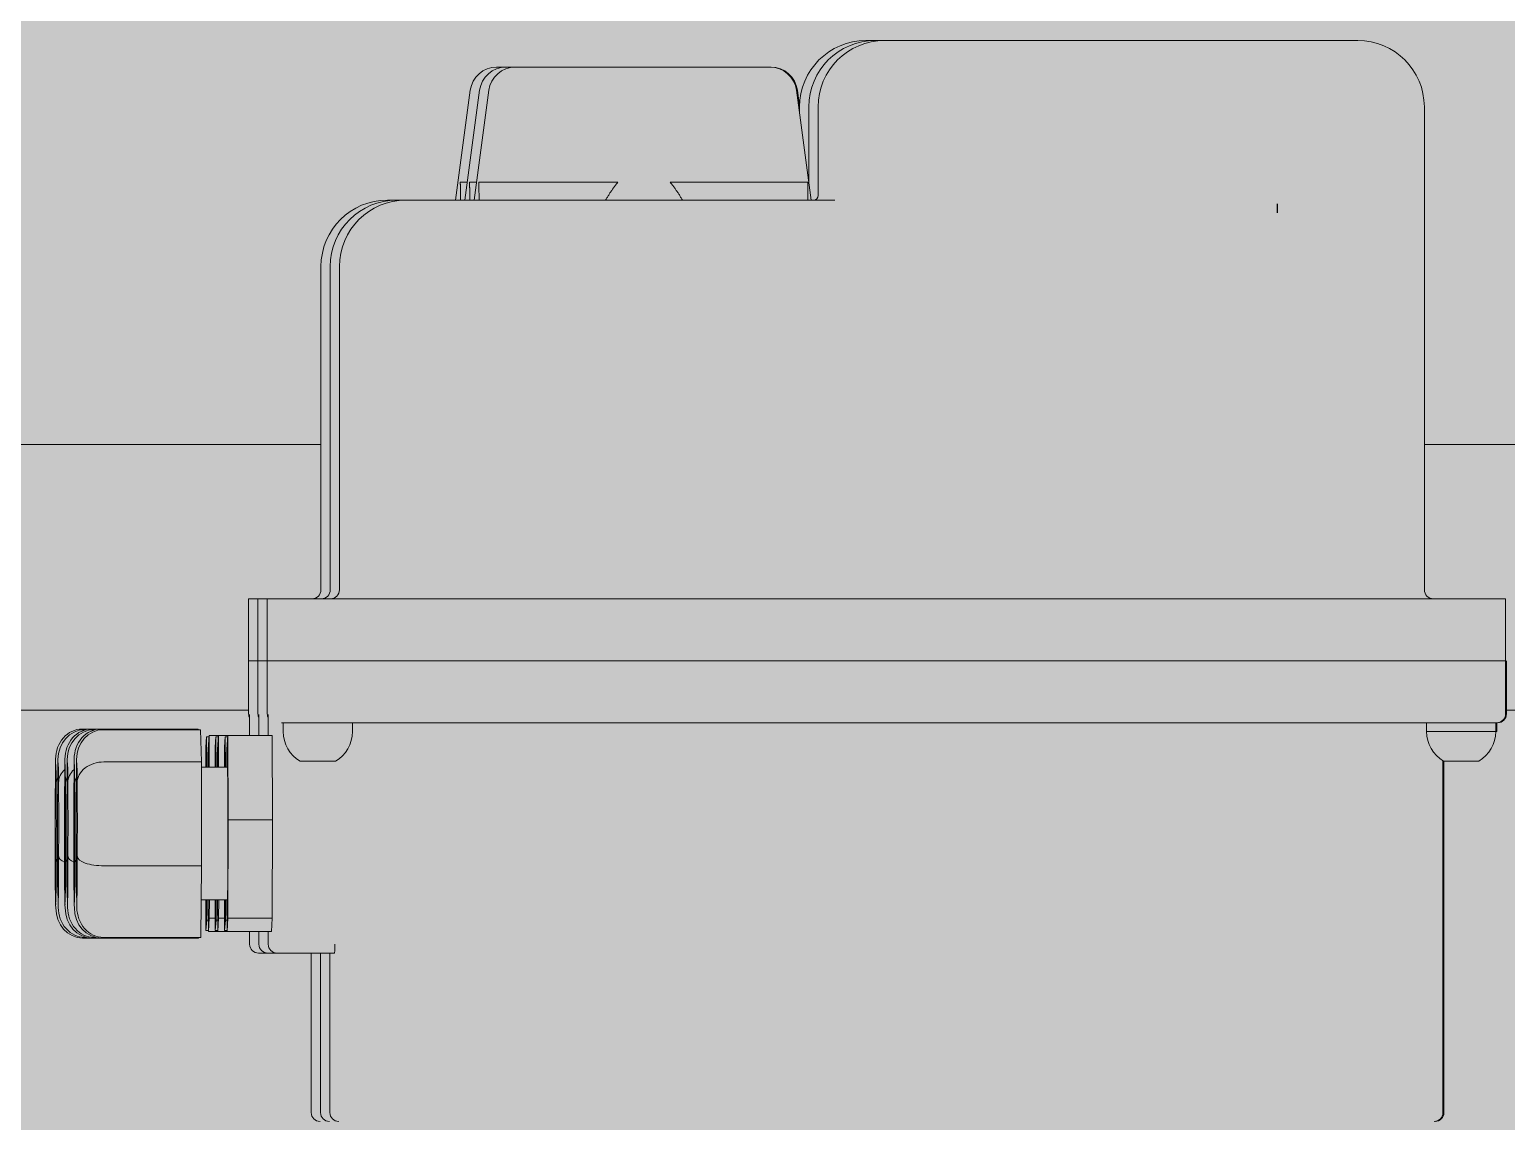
# Model space of a CAD drawing. Header units: centimetres. Extents: x 405564 to 502064, y 46284 to 60634.
# Drawn here: x 484735.67 to 484752.33, y 55974.91 to 55987.23 of the extents above; entities that cross this region are included whole.
import ezdxf

# ---------------------------------------------------------------- set-up
doc = ezdxf.new("R2010")
doc.units = ezdxf.units.CM
doc.linetypes.add('ACAD_ISO07W100', pattern=[3, 0, -3])
doc.linetypes.add('DOT', pattern=[0.25, 0, -0.25])
doc.layers.get('0').update_dxf_attribs({"color": 8, "lineweight": 9})
doc.layers.add('0-KRCN-MİMARİ-220526', color=8, linetype='Continuous', lineweight=9)
doc.layers.add('Visible (ISO)', color=8, linetype='Continuous', lineweight=18)
doc.layers.add('AS_DOS_TERAS_UST', color=8, linetype='ACAD_ISO07W100')
doc.layers.add('AS_NOT_MIMARI', color=8, linetype='Continuous')

# ---------------------------------------------------------------- blocks, each defined once
blk = doc.blocks.new('A$Cdfb98813')
h = blk.add_hatch()
h.set_pattern_fill('ANGLE', color=256)
h.set_pattern_definition([(0, (-482318.783, -59032.118), (0, 6.985), [5.08, -1.905]), (90, (-482318.783, -59032.118), (-6.985, 4e-16), [5.08, -1.905])])
h.paths.add_polyline_path([(2235.139, -683), (325.139, -683), (325.139, -933.015), (2235.139, -933.015)])
h.paths.add_polyline_path([(800, -700), (900, -700), (900, -800), (800, -800)], flags=16)
h.paths.add_polyline_path([(1700, -700), (1800, -700), (1800, -800), (1700, -800)], flags=16)
at = {"layer": 'Visible (ISO)'}
for p, q in [((895.397, -845.456), (895.357, -845.456)), ((895.357, -845.456), (895.357, -845.456)), ((895.397, -845.456), (895.462, -845.456)), ((895.502, -845.456), (895.462, -845.456)), ((895.462, -845.456), (895.462, -845.456)), ((895.502, -845.456), (895.567, -845.456)), ((895.607, -845.456), (895.567, -845.456)), ((895.567, -845.456), (895.567, -845.456)), ((895.607, -845.456), (896.364, -845.456)), ((900.163, -845.456), (896.364, -845.456)), ((900.163, -845.456), (900.907, -845.456)), ((891.19, -845.756), (891.295, -845.756)), ((891.295, -845.756), (891.4, -845.756)), ((891.4, -845.756), (894.275, -845.756)), ((894.275, -845.756), (894.286, -845.756)), ((890.893, -846.016), (890.727, -847.256)), ((890.998, -846.016), (890.832, -847.256)), ((891.103, -846.016), (890.937, -847.256)), ((894.572, -846.016), (894.737, -847.256)), ((894.583, -846.016), (894.607, -846.199)), ((894.607, -846.206), (894.607, -846.281)), ((894.712, -846.206), (894.712, -847.068)), ((894.817, -846.206), (894.817, -847.206)), ((901.657, -851.656), (901.657, -846.206)), ((890.78, -847.056), (890.79, -847.056)), ((890.79, -847.056), (890.859, -847.056)), ((890.885, -847.056), (890.895, -847.056)), ((890.895, -847.056), (890.964, -847.056)), ((890.99, -847.056), (891, -847.056)), ((891, -847.056), (891.303, -847.056)), ((891.303, -847.056), (892.558, -847.056)), ((893.148, -847.056), (894.403, -847.056)), ((894.403, -847.056), (894.7, -847.056)), ((894.7, -847.056), (894.7, -847.256)), ((889.998, -847.256), (889.958, -847.256)), ((889.958, -847.256), (889.958, -847.256)), ((889.998, -847.256), (890.063, -847.256)), ((890.103, -847.256), (890.063, -847.256)), ((890.063, -847.256), (890.063, -847.256)), ((890.103, -847.256), (890.167, -847.256)), ((890.167, -847.256), (890.168, -847.256)), ((890.208, -847.256), (890.168, -847.256)), ((890.208, -847.256), (890.964, -847.256)), ((895.007, -847.256), (890.964, -847.256)), ((889.208, -851.656), (889.208, -848.006)), ((889.313, -851.656), (889.313, -848.006)), ((889.417, -851.656), (889.417, -848.006)), ((875.957, -850.015), (889.208, -850.015)), ((901.657, -850.015), (924.574, -850.015)), ((888.392, -851.756), (888.392, -851.756)), ((888.392, -851.756), (888.463, -851.756)), ((888.392, -851.756), (888.392, -852.456)), ((888.463, -851.756), (888.497, -851.756)), ((888.497, -851.756), (888.497, -851.756)), ((888.497, -851.756), (888.568, -851.756)), ((888.497, -851.756), (888.497, -852.456)), ((888.568, -851.756), (888.602, -851.756)), ((888.602, -851.756), (888.602, -851.756)), ((888.602, -851.756), (888.673, -851.756)), ((888.602, -851.756), (888.602, -852.456)), ((888.673, -851.756), (889.178, -851.756)), ((889.178, -851.756), (902.077, -851.756)), ((902.077, -851.756), (902.573, -851.756)), ((902.573, -851.756), (902.573, -852.456)), ((888.392, -852.456), (888.392, -852.456)), ((888.463, -852.456), (888.392, -852.456)), ((888.392, -852.456), (888.392, -853.056)), ((888.392, -852.456), (888.392, -852.456)), ((888.463, -852.456), (888.392, -852.456)), ((888.463, -852.456), (888.463, -852.456)), ((888.497, -852.456), (888.463, -852.456)), ((888.497, -852.456), (888.497, -852.456)), ((888.568, -852.456), (888.497, -852.456)), ((888.497, -852.456), (888.497, -853.056)), ((888.497, -852.456), (888.497, -852.456)), ((888.568, -852.456), (888.497, -852.456)), ((888.568, -852.456), (888.568, -852.456)), ((888.602, -852.456), (888.568, -852.456)), ((888.602, -852.456), (888.602, -852.456)), ((888.673, -852.456), (888.602, -852.456)), ((888.602, -852.456), (888.602, -853.056)), ((888.602, -852.456), (888.602, -852.456)), ((888.673, -852.456), (888.602, -852.456)), ((888.673, -852.456), (888.673, -852.456)), ((889.178, -852.456), (888.673, -852.456)), ((902.077, -852.456), (889.178, -852.456)), ((902.573, -852.456), (902.077, -852.456)), ((902.573, -852.456), (902.573, -853.056)), ((902.584, -852.456), (902.584, -853.056)), ((879.955, -853.015), (888.392, -853.015)), ((902.584, -853.015), (923.758, -853.015)), ((888.763, -853.156), (888.773, -853.156)), ((889.177, -853.156), (888.773, -853.156)), ((888.783, -853.256), (888.783, -853.156)), ((889.177, -853.156), (902.076, -853.156)), ((889.563, -853.256), (889.563, -853.156)), ((901.683, -853.256), (901.683, -853.156)), ((902.473, -853.156), (902.076, -853.156)), ((902.463, -853.256), (902.463, -853.156)), ((902.484, -853.156), (902.473, -853.156)), ((902.474, -853.256), (902.474, -853.156)), ((886.617, -853.227), (886.513, -853.227)), ((886.557, -853.234), (886.54, -853.234)), ((886.722, -853.227), (886.617, -853.227)), ((886.662, -853.234), (886.645, -853.234)), ((887.822, -853.227), (886.722, -853.227)), ((887.85, -853.234), (886.75, -853.234)), ((887.822, -853.227), (887.823, -853.234)), ((887.85, -853.234), (887.859, -853.598)), ((887.918, -853.313), (887.908, -853.431)), ((887.92, -853.656), (887.918, -853.313)), ((887.918, -853.313), (887.945, -853.313)), ((887.946, -853.299), (887.936, -853.452)), ((887.948, -853.656), (887.946, -853.299)), ((887.946, -853.299), (888.051, -853.299)), ((888.023, -853.313), (888.013, -853.431)), ((888.025, -853.656), (888.023, -853.313)), ((888.023, -853.313), (888.05, -853.313)), ((888.051, -853.299), (888.041, -853.452)), ((888.053, -853.656), (888.051, -853.299)), ((888.051, -853.299), (888.156, -853.299)), ((888.128, -853.313), (888.118, -853.431)), ((888.13, -853.656), (888.128, -853.313)), ((888.128, -853.313), (888.155, -853.313)), ((888.156, -853.299), (888.146, -853.452)), ((888.162, -854.253), (888.156, -853.299)), ((888.156, -853.299), (888.656, -853.299)), ((888.403, -853.256), (888.403, -853.299)), ((888.508, -853.256), (888.508, -853.299)), ((888.613, -853.256), (888.613, -853.299)), ((888.662, -854.253), (888.656, -853.299)), ((901.683, -853.256), (902.463, -853.256)), ((902.463, -853.256), (901.683, -853.256)), ((902.474, -853.256), (902.463, -853.256)), ((887.908, -853.431), (887.908, -853.656)), ((887.936, -853.452), (887.935, -853.656)), ((888.013, -853.431), (888.013, -853.656)), ((888.041, -853.452), (888.04, -853.656)), ((888.118, -853.431), (888.118, -853.656)), ((888.146, -853.452), (888.145, -853.656)), ((886.212, -853.656), (886.213, -853.563)), ((886.239, -853.664), (886.24, -853.568)), ((886.317, -853.656), (886.318, -853.563)), ((886.344, -853.664), (886.345, -853.568)), ((886.422, -853.656), (886.423, -853.563)), ((886.449, -853.664), (886.45, -853.568)), ((887.859, -853.598), (886.759, -853.598)), ((887.859, -853.598), (887.861, -854.77)), ((887.859, -853.656), (888.152, -853.656)), ((889.373, -853.591), (888.973, -853.591)), ((901.867, -853.584), (901.867, -857.556)), ((902.201, -853.588), (901.867, -853.588)), ((902.273, -853.588), (901.873, -853.588)), ((901.878, -853.588), (901.878, -857.556)), ((902.212, -853.588), (902.201, -853.588)), ((886.208, -854.122), (886.209, -854.028)), ((886.208, -854.255), (886.208, -854.122)), ((886.235, -854.146), (886.236, -854.05)), ((886.235, -854.279), (886.235, -854.146)), ((886.313, -854.122), (886.314, -854.028)), ((886.313, -854.255), (886.313, -854.122)), ((886.34, -854.146), (886.341, -854.05)), ((886.34, -854.279), (886.34, -854.146)), ((886.418, -854.122), (886.418, -854.028)), ((886.418, -854.255), (886.418, -854.122)), ((886.445, -854.146), (886.446, -854.05)), ((886.445, -854.279), (886.445, -854.146)), ((888.158, -855.361), (888.162, -854.253)), ((888.162, -854.253), (888.662, -854.253)), ((888.658, -855.361), (888.662, -854.253)), ((886.209, -854.964), (886.209, -854.831)), ((886.237, -854.983), (886.236, -854.851)), ((886.314, -854.964), (886.314, -854.831)), ((886.342, -854.983), (886.341, -854.851)), ((886.419, -854.964), (886.419, -854.831)), ((886.447, -854.983), (886.446, -854.851)), ((887.861, -854.77), (886.761, -854.77)), ((887.861, -854.77), (887.854, -855.578)), ((886.21, -855.023), (886.209, -854.968)), ((886.238, -855.039), (886.237, -854.987)), ((886.315, -855.023), (886.314, -854.968)), ((886.343, -855.039), (886.342, -854.987)), ((886.42, -855.023), (886.419, -854.968)), ((886.448, -855.039), (886.447, -854.987)), ((887.858, -855.156), (888.152, -855.156)), ((887.908, -855.156), (887.91, -855.499)), ((887.92, -855.382), (887.921, -855.156)), ((887.936, -855.156), (887.938, -855.513)), ((887.948, -855.361), (887.949, -855.156)), ((888.013, -855.156), (888.015, -855.499)), ((888.025, -855.382), (888.026, -855.156)), ((888.041, -855.156), (888.043, -855.513)), ((888.053, -855.361), (888.054, -855.156)), ((888.118, -855.156), (888.12, -855.499)), ((888.13, -855.382), (888.131, -855.156)), ((888.146, -855.156), (888.148, -855.513)), ((886.216, -855.254), (886.214, -855.199)), ((886.244, -855.249), (886.242, -855.198)), ((886.321, -855.254), (886.319, -855.199)), ((886.348, -855.249), (886.347, -855.198)), ((886.426, -855.254), (886.424, -855.199)), ((886.453, -855.249), (886.452, -855.198)), ((887.91, -855.499), (887.92, -855.382)), ((887.91, -855.499), (887.938, -855.499)), ((887.92, -855.382), (887.937, -855.382)), ((887.938, -855.513), (887.948, -855.361)), ((887.938, -855.513), (888.043, -855.513)), ((887.948, -855.361), (888.014, -855.361)), ((888.015, -855.499), (888.025, -855.382)), ((888.015, -855.499), (888.043, -855.499)), ((888.025, -855.382), (888.042, -855.382)), ((888.043, -855.513), (888.053, -855.361)), ((888.043, -855.513), (888.148, -855.513)), ((888.053, -855.361), (888.119, -855.361)), ((888.12, -855.499), (888.13, -855.382)), ((888.12, -855.499), (888.148, -855.499)), ((888.13, -855.382), (888.147, -855.382)), ((888.148, -855.513), (888.158, -855.361)), ((888.148, -855.513), (888.648, -855.513)), ((888.158, -855.361), (888.658, -855.361)), ((888.403, -855.513), (888.403, -855.656)), ((888.508, -855.513), (888.508, -855.656)), ((888.613, -855.513), (888.613, -855.656)), ((888.648, -855.513), (888.658, -855.361)), ((886.621, -855.586), (886.516, -855.586)), ((886.56, -855.578), (886.544, -855.578)), ((886.726, -855.586), (886.621, -855.586)), ((886.665, -855.578), (886.649, -855.578)), ((887.826, -855.586), (886.726, -855.586)), ((887.854, -855.578), (886.754, -855.578)), ((887.826, -855.578), (887.826, -855.586)), ((888.503, -855.756), (888.552, -855.756)), ((888.552, -855.756), (888.608, -855.756)), ((888.608, -855.756), (888.657, -855.756)), ((888.657, -855.756), (888.713, -855.756)), ((888.713, -855.756), (888.762, -855.756)), ((888.762, -855.756), (889.262, -855.756)), ((889.098, -857.556), (889.098, -855.756)), ((889.203, -857.556), (889.203, -855.756)), ((889.262, -855.756), (889.362, -855.756)), ((889.308, -857.556), (889.308, -855.756))]:
    blk.add_line(p, q, dxfattribs=at)
for centre, radius, start, end in [((895.357, -846.206), 0.75, 90, 180), ((895.462, -846.206), 0.75, 90, 180), ((895.567, -846.206), 0.75, 90, 180), ((900.907, -846.206), 0.75, 0, 90), ((891.19, -846.056), 0.3, 90, 172.4054), ((891.295, -846.056), 0.3, 90, 172.4054), ((891.4, -846.056), 0.3, 90, 172.4054), ((894.275, -846.056), 0.3, 7.5946, 90), ((894.286, -846.056), 0.3, 7.5946, 90), ((889.958, -848.006), 0.75, 90, 180), ((890.063, -848.006), 0.75, 90, 180), ((890.167, -848.006), 0.75, 90, 180), ((894.767, -847.206), 0.05, 270, 0), ((889.108, -851.656), 0.1, 270, 0), ((889.213, -851.656), 0.1, 270, 0), ((889.317, -851.656), 0.1, 270, 0), ((901.757, -851.656), 0.1, 180, 270), ((888.492, -853.056), 0.1, 180, 207.2096), ((888.597, -853.056), 0.1, 180, 207.2096), ((888.702, -853.056), 0.1, 180, 207.2096), ((902.473, -853.056), 0.1, 270, 0), ((902.484, -853.056), 0.1, 270, 0), ((889.173, -853.256), 0.39, 180, 239.1437), ((889.173, -853.256), 0.39, 300.8563, 0), ((902.073, -853.253), 0.39, 180.4674, 239.1448), ((902.073, -853.253), 0.39, 300.8552, 359.5326), ((902.001, -853.253), 0.39, 300.8553, 300.9179), ((902.012, -853.253), 0.39, 300.8553, 300.9179), ((888.503, -855.656), 0.1, 180, 270), ((888.608, -855.656), 0.1, 180, 270), ((888.713, -855.656), 0.1, 180, 270), ((889.198, -857.556), 0.1, 180, 270), ((889.303, -857.556), 0.1, 180, 270), ((889.408, -857.556), 0.1, 180, 270), ((901.767, -857.556), 0.1, 270, 0), ((901.778, -857.556), 0.1, 270, 0)]:
    blk.add_arc(centre, radius, start, end, dxfattribs=at)
at = {"layer": 'Visible (ISO)', "extrusion": (0, 0, -1)}
for centre, major_axis, ratio, start_param, end_param in [((886.513, -853.567), (0.002, -0.34), 0.881137, 1.576964, 3.147761), ((886.54, -853.572), (0.003, -0.338), 0.886471, 1.578342, 3.149138), ((886.618, -853.567), (0.002, -0.34), 0.881137, 1.576964, 3.147761), ((886.645, -853.572), (0.003, -0.338), 0.886471, 1.578342, 3.149138), ((886.723, -853.567), (0.002, -0.34), 0.881137, 1.576964, 3.147761), ((886.75, -853.572), (0.003, -0.338), 0.886471, 1.578342, 3.149138), ((886.547, -853.831), (0.3, 0.004), 0.777691, 3.159586, 3.849092), ((886.652, -853.831), (0.3, 0.004), 0.777691, 3.159586, 3.849092), ((886.757, -853.831), (0.3, 0.004), 0.777691, 3.159586, 4.730383), ((888.152, -854.406), (0, -0.75), 0.008331, 3.141593, 6.283185), ((886.52, -853.85), (0.3, 0.004), 0.752004, 3.158394, 3.515039), ((886.625, -853.85), (0.3, 0.004), 0.752004, 3.158394, 3.515039), ((886.73, -853.85), (0.3, 0.004), 0.752004, 3.158394, 3.515039), ((886.508, -854.123), (0.3, -0.001), 0.382752, 3.130959, 3.14375), ((886.535, -854.147), (0.3, -0.001), 0.350227, 3.131145, 3.143513), ((886.613, -854.123), (0.3, -0.001), 0.382752, 3.130959, 3.14375), ((886.64, -854.147), (0.3, -0.001), 0.350227, 3.131145, 3.143513), ((886.718, -854.123), (0.3, -0.001), 0.382752, 3.130959, 3.14375), ((886.745, -854.147), (0.3, -0.001), 0.350227, 3.131145, 3.143513), ((886.521, -854.689), (0.3, -0.001), 0.382752, 2.815094, 3.130959), ((886.549, -854.665), (0.3, -0.001), 0.350227, 2.467397, 3.131145), ((886.626, -854.689), (0.3, -0.001), 0.382752, 2.815094, 3.130959), ((886.654, -854.665), (0.3, -0.001), 0.350227, 2.467397, 3.131145), ((886.731, -854.689), (0.3, -0.001), 0.382752, 2.815094, 3.130959), ((886.759, -854.665), (0.3, -0.001), 0.350227, 1.560348, 3.131145), ((886.509, -854.962), (0.3, 0.004), 0.752004, 3.133268, 3.158394), ((886.537, -854.981), (0.3, 0.004), 0.777691, 3.132127, 3.159586), ((886.614, -854.962), (0.3, 0.004), 0.752004, 3.133268, 3.158394), ((886.642, -854.981), (0.3, 0.004), 0.777691, 3.132127, 3.159586), ((886.719, -854.962), (0.3, 0.004), 0.752004, 3.133268, 3.158394), ((886.747, -854.981), (0.3, 0.004), 0.777691, 3.132127, 3.159586), ((886.516, -855.245), (-0.002, 0.34), 0.881137, 3.147761, 4.718557), ((886.543, -855.24), (-0.003, 0.338), 0.886471, 3.149138, 4.719935), ((886.621, -855.245), (-0.002, 0.34), 0.881137, 3.147761, 4.718557), ((886.648, -855.24), (-0.003, 0.338), 0.886471, 3.149138, 4.719935), ((886.726, -855.245), (-0.002, 0.34), 0.881137, 3.147761, 4.718557), ((886.753, -855.24), (-0.003, 0.338), 0.886471, 3.149138, 4.719935)]:
    blk.add_ellipse(centre, major_axis=major_axis, ratio=ratio, start_param=start_param, end_param=end_param, dxfattribs=at)
at = {"layer": 'Visible (ISO)'}
for points, weights in [([(890.78, -847.056), (890.781, -847.137), (890.781, -847.256)], [1.01074308397, 1.00781971251, 1.0035555776]), ([(890.885, -847.056), (890.886, -847.137), (890.886, -847.256)], [1.01074308397, 1.00781971251, 1.0035555776]), ([(890.99, -847.056), (890.991, -847.137), (890.991, -847.256)], [1.01074308397, 1.00781971251, 1.0035555776]), ([(892.42, -847.256), (892.489, -847.137), (892.558, -847.056)], [1.0035555776, 1.00781971251, 1.01074308397]), ([(893.148, -847.056), (893.216, -847.137), (893.286, -847.256)], [1.01074308397, 1.00781971251, 1.0035555776])]:
    blk.add_rational_spline(points, weights, degree=2, dxfattribs=at)
for points, knots in [([(888.402, -853.064), (888.402, -853.064), (888.402, -853.064), (888.402, -853.067), (888.402, -853.069), (888.403, -853.078), (888.403, -853.085), (888.403, -853.106), (888.403, -853.119), (888.403, -853.151), (888.403, -853.17), (888.403, -853.211), (888.403, -853.234), (888.403, -853.256)], [0.1657536, 0.1657536, 0.1657536, 0.1657536, 0.1799379, 0.1799379, 0.2084468, 0.2084468, 0.2559441, 0.2559441, 0.3148536, 0.3148536, 0.3770022, 0.3770022, 0.4446661, 0.4446661, 0.4446661, 0.4446661]), ([(888.507, -853.064), (888.507, -853.064), (888.507, -853.064), (888.507, -853.067), (888.507, -853.069), (888.508, -853.078), (888.508, -853.085), (888.508, -853.106), (888.508, -853.119), (888.508, -853.151), (888.508, -853.17), (888.508, -853.211), (888.508, -853.234), (888.508, -853.256)], [0.1657536, 0.1657536, 0.1657536, 0.1657536, 0.1799379, 0.1799379, 0.2084468, 0.2084468, 0.2559441, 0.2559441, 0.3148536, 0.3148536, 0.3770022, 0.3770022, 0.4446661, 0.4446661, 0.4446661, 0.4446661]), ([(888.612, -853.064), (888.612, -853.064), (888.612, -853.064), (888.612, -853.067), (888.612, -853.069), (888.612, -853.078), (888.613, -853.085), (888.613, -853.106), (888.613, -853.119), (888.613, -853.151), (888.613, -853.17), (888.613, -853.211), (888.613, -853.234), (888.613, -853.256)], [0.1657536, 0.1657536, 0.1657536, 0.1657536, 0.1799379, 0.1799379, 0.2084468, 0.2084468, 0.2559441, 0.2559441, 0.3148536, 0.3148536, 0.3770022, 0.3770022, 0.4446661, 0.4446661, 0.4446661, 0.4446661]), ([(886.208, -854.044), (886.208, -854.044), (886.208, -854.043), (886.209, -854.026), (886.209, -854.01), (886.21, -853.933), (886.211, -853.875), (886.212, -853.769), (886.212, -853.721), (886.212, -853.668), (886.212, -853.657), (886.212, -853.647), (886.212, -853.646), (886.212, -853.646)], [-0.0022805, -0.0022805, -0.0022805, -0.0022805, 0, 0, 0.0622831, 0.0622831, 0.3053064, 0.3053064, 0.5483296, 0.5483296, 0.6106127, 0.6106127, 0.6128933, 0.6128933, 0.6128933, 0.6128933]), ([(886.214, -853.607), (886.214, -853.607), (886.214, -853.608), (886.214, -853.611), (886.214, -853.614), (886.216, -853.632), (886.217, -853.653), (886.219, -853.707), (886.218, -853.74), (886.219, -853.788), (886.219, -853.798), (886.219, -853.809), (886.219, -853.81), (886.219, -853.81)], [-0.0022805, -0.0022805, -0.0022805, -0.0022805, 0, 0, 0.0622831, 0.0622831, 0.3053065, 0.3053065, 0.5483298, 0.5483298, 0.610613, 0.610613, 0.6128935, 0.6128935, 0.6128935, 0.6128935]), ([(886.236, -854.066), (886.236, -854.065), (886.236, -854.065), (886.236, -854.047), (886.236, -854.031), (886.237, -853.951), (886.239, -853.892), (886.24, -853.782), (886.239, -853.733), (886.239, -853.677), (886.239, -853.666), (886.24, -853.655), (886.24, -853.654), (886.24, -853.654)], [-0.0022806, -0.0022806, -0.0022806, -0.0022806, 0, 0, 0.0622832, 0.0622832, 0.3053069, 0.3053069, 0.5483306, 0.5483306, 0.6106138, 0.6106138, 0.6128943, 0.6128943, 0.6128943, 0.6128943]), ([(886.241, -853.609), (886.241, -853.609), (886.241, -853.609), (886.242, -853.612), (886.242, -853.614), (886.243, -853.63), (886.245, -853.648), (886.246, -853.697), (886.246, -853.728), (886.246, -853.774), (886.246, -853.783), (886.246, -853.794), (886.246, -853.794), (886.246, -853.795)], [-0.0022806, -0.0022806, -0.0022806, -0.0022806, 0, 0, 0.0622832, 0.0622832, 0.305307, 0.305307, 0.5483308, 0.5483308, 0.610614, 0.610614, 0.6128945, 0.6128945, 0.6128945, 0.6128945]), ([(886.313, -854.044), (886.313, -854.044), (886.313, -854.043), (886.314, -854.026), (886.314, -854.01), (886.315, -853.933), (886.316, -853.875), (886.317, -853.769), (886.317, -853.721), (886.317, -853.668), (886.317, -853.657), (886.317, -853.647), (886.317, -853.646), (886.317, -853.646)], [-0.0022805, -0.0022805, -0.0022805, -0.0022805, 0, 0, 0.0622831, 0.0622831, 0.3053064, 0.3053064, 0.5483296, 0.5483296, 0.6106127, 0.6106127, 0.6128933, 0.6128933, 0.6128933, 0.6128933]), ([(886.319, -853.607), (886.319, -853.607), (886.319, -853.608), (886.319, -853.611), (886.319, -853.614), (886.321, -853.632), (886.322, -853.653), (886.324, -853.707), (886.323, -853.74), (886.324, -853.788), (886.324, -853.798), (886.324, -853.809), (886.324, -853.81), (886.324, -853.81)], [-0.0022805, -0.0022805, -0.0022805, -0.0022805, 0, 0, 0.0622831, 0.0622831, 0.3053065, 0.3053065, 0.5483298, 0.5483298, 0.610613, 0.610613, 0.6128935, 0.6128935, 0.6128935, 0.6128935]), ([(886.341, -854.066), (886.341, -854.065), (886.341, -854.065), (886.341, -854.047), (886.341, -854.031), (886.342, -853.951), (886.344, -853.892), (886.345, -853.782), (886.344, -853.733), (886.344, -853.677), (886.344, -853.666), (886.345, -853.655), (886.345, -853.654), (886.345, -853.654)], [-0.0022806, -0.0022806, -0.0022806, -0.0022806, 0, 0, 0.0622832, 0.0622832, 0.3053069, 0.3053069, 0.5483306, 0.5483306, 0.6106138, 0.6106138, 0.6128943, 0.6128943, 0.6128943, 0.6128943]), ([(886.346, -853.609), (886.346, -853.609), (886.346, -853.609), (886.346, -853.612), (886.347, -853.614), (886.348, -853.63), (886.35, -853.648), (886.351, -853.697), (886.351, -853.728), (886.351, -853.774), (886.351, -853.783), (886.351, -853.794), (886.351, -853.794), (886.351, -853.795)], [-0.0022806, -0.0022806, -0.0022806, -0.0022806, 0, 0, 0.0622832, 0.0622832, 0.305307, 0.305307, 0.5483308, 0.5483308, 0.610614, 0.610614, 0.6128945, 0.6128945, 0.6128945, 0.6128945]), ([(886.418, -854.044), (886.418, -854.044), (886.418, -854.043), (886.418, -854.026), (886.419, -854.01), (886.42, -853.933), (886.421, -853.875), (886.422, -853.769), (886.422, -853.721), (886.422, -853.668), (886.422, -853.657), (886.422, -853.647), (886.422, -853.646), (886.422, -853.646)], [-0.0022805, -0.0022805, -0.0022805, -0.0022805, 0, 0, 0.0622831, 0.0622831, 0.3053064, 0.3053064, 0.5483296, 0.5483296, 0.6106127, 0.6106127, 0.6128933, 0.6128933, 0.6128933, 0.6128933]), ([(886.424, -853.607), (886.424, -853.607), (886.424, -853.608), (886.424, -853.611), (886.424, -853.614), (886.426, -853.632), (886.427, -853.653), (886.429, -853.707), (886.428, -853.74), (886.429, -853.788), (886.429, -853.798), (886.429, -853.809), (886.429, -853.81), (886.429, -853.81)], [-0.0022806, -0.0022806, -0.0022806, -0.0022806, 0, 0, 0.0622832, 0.0622832, 0.3053071, 0.3053071, 0.5483309, 0.5483309, 0.6106141, 0.6106141, 0.6128947, 0.6128947, 0.6128947, 0.6128947]), ([(886.446, -854.066), (886.446, -854.065), (886.446, -854.065), (886.446, -854.047), (886.446, -854.031), (886.447, -853.951), (886.449, -853.892), (886.45, -853.782), (886.449, -853.733), (886.449, -853.677), (886.449, -853.666), (886.45, -853.655), (886.45, -853.654), (886.45, -853.654)], [-0.0022806, -0.0022806, -0.0022806, -0.0022806, 0, 0, 0.0622832, 0.0622832, 0.3053069, 0.3053069, 0.5483306, 0.5483306, 0.6106138, 0.6106138, 0.6128943, 0.6128943, 0.6128943, 0.6128943]), ([(886.451, -853.609), (886.451, -853.609), (886.451, -853.609), (886.451, -853.612), (886.452, -853.614), (886.453, -853.63), (886.455, -853.648), (886.456, -853.697), (886.456, -853.728), (886.456, -853.774), (886.456, -853.783), (886.456, -853.794), (886.456, -853.794), (886.456, -853.795)], [-0.0022805, -0.0022805, -0.0022805, -0.0022805, 0, 0, 0.0622831, 0.0622831, 0.3053064, 0.3053064, 0.5483297, 0.5483297, 0.6106128, 0.6106128, 0.6128934, 0.6128934, 0.6128934, 0.6128934]), ([(886.22, -853.969), (886.22, -853.97), (886.22, -853.97), (886.22, -853.99), (886.22, -854.01), (886.221, -854.106), (886.222, -854.184), (886.222, -854.344), (886.222, -854.425), (886.221, -854.526), (886.221, -854.547), (886.221, -854.569), (886.221, -854.569), (886.221, -854.57)], [-0.0022806, -0.0022806, -0.0022806, -0.0022806, 0, 0, 0.0622833, 0.0622833, 0.3053075, 0.3053075, 0.5483317, 0.5483317, 0.6106151, 0.6106151, 0.6128956, 0.6128956, 0.6128956, 0.6128956]), ([(886.247, -853.949), (886.247, -853.95), (886.247, -853.951), (886.247, -853.97), (886.248, -853.99), (886.248, -854.085), (886.25, -854.162), (886.25, -854.321), (886.249, -854.402), (886.249, -854.503), (886.248, -854.524), (886.248, -854.545), (886.248, -854.546), (886.248, -854.547)], [-0.0022806, -0.0022806, -0.0022806, -0.0022806, 0, 0, 0.0622832, 0.0622832, 0.3053069, 0.3053069, 0.5483306, 0.5483306, 0.6106139, 0.6106139, 0.6128944, 0.6128944, 0.6128944, 0.6128944]), ([(886.325, -853.969), (886.325, -853.97), (886.325, -853.97), (886.325, -853.99), (886.325, -854.01), (886.326, -854.106), (886.327, -854.184), (886.327, -854.344), (886.327, -854.425), (886.326, -854.526), (886.326, -854.547), (886.326, -854.569), (886.326, -854.569), (886.326, -854.57)], [-0.0022805, -0.0022805, -0.0022805, -0.0022805, 0, 0, 0.0622831, 0.0622831, 0.3053063, 0.3053063, 0.5483296, 0.5483296, 0.6106127, 0.6106127, 0.6128932, 0.6128932, 0.6128932, 0.6128932]), ([(886.352, -853.949), (886.352, -853.95), (886.352, -853.951), (886.352, -853.97), (886.353, -853.99), (886.353, -854.085), (886.354, -854.162), (886.355, -854.321), (886.354, -854.402), (886.353, -854.503), (886.353, -854.524), (886.353, -854.545), (886.353, -854.546), (886.353, -854.547)], [-0.0022806, -0.0022806, -0.0022806, -0.0022806, 0, 0, 0.0622833, 0.0622833, 0.3053075, 0.3053075, 0.5483317, 0.5483317, 0.610615, 0.610615, 0.6128956, 0.6128956, 0.6128956, 0.6128956]), ([(886.43, -853.969), (886.43, -853.97), (886.43, -853.97), (886.43, -853.99), (886.43, -854.01), (886.431, -854.106), (886.432, -854.184), (886.432, -854.344), (886.431, -854.425), (886.431, -854.526), (886.431, -854.547), (886.431, -854.569), (886.431, -854.569), (886.431, -854.57)], [-0.0022806, -0.0022806, -0.0022806, -0.0022806, 0, 0, 0.0622833, 0.0622833, 0.3053075, 0.3053075, 0.5483317, 0.5483317, 0.610615, 0.610615, 0.6128956, 0.6128956, 0.6128956, 0.6128956]), ([(886.457, -853.949), (886.457, -853.95), (886.457, -853.951), (886.457, -853.97), (886.458, -853.99), (886.458, -854.085), (886.459, -854.162), (886.46, -854.321), (886.459, -854.402), (886.458, -854.503), (886.458, -854.524), (886.458, -854.545), (886.458, -854.546), (886.458, -854.547)], [-0.0022806, -0.0022806, -0.0022806, -0.0022806, 0, 0, 0.0622832, 0.0622832, 0.3053069, 0.3053069, 0.5483306, 0.5483306, 0.6106139, 0.6106139, 0.6128944, 0.6128944, 0.6128944, 0.6128944]), ([(886.209, -854.843), (886.209, -854.843), (886.209, -854.842), (886.209, -854.822), (886.209, -854.802), (886.209, -854.707), (886.21, -854.628), (886.209, -854.468), (886.209, -854.388), (886.208, -854.286), (886.208, -854.265), (886.208, -854.244), (886.208, -854.243), (886.208, -854.242)], [-0.0022805, -0.0022805, -0.0022805, -0.0022805, 0, 0, 0.0622831, 0.0622831, 0.3053061, 0.3053061, 0.5483292, 0.5483292, 0.6106123, 0.6106123, 0.6128928, 0.6128928, 0.6128928, 0.6128928]), ([(886.236, -854.863), (886.236, -854.862), (886.236, -854.862), (886.236, -854.842), (886.236, -854.823), (886.237, -854.728), (886.237, -854.65), (886.237, -854.491), (886.236, -854.411), (886.235, -854.309), (886.235, -854.288), (886.235, -854.267), (886.235, -854.266), (886.235, -854.265)], [-0.0022806, -0.0022806, -0.0022806, -0.0022806, 0, 0, 0.0622832, 0.0622832, 0.3053067, 0.3053067, 0.5483303, 0.5483303, 0.6106134, 0.6106134, 0.612894, 0.612894, 0.612894, 0.612894]), ([(886.314, -854.843), (886.314, -854.843), (886.314, -854.842), (886.314, -854.822), (886.314, -854.802), (886.314, -854.707), (886.315, -854.628), (886.314, -854.468), (886.314, -854.388), (886.313, -854.286), (886.313, -854.265), (886.313, -854.244), (886.313, -854.243), (886.313, -854.242)], [-0.0022806, -0.0022806, -0.0022806, -0.0022806, 0, 0, 0.0622832, 0.0622832, 0.3053067, 0.3053067, 0.5483302, 0.5483302, 0.6106134, 0.6106134, 0.612894, 0.612894, 0.612894, 0.612894]), ([(886.341, -854.863), (886.341, -854.862), (886.341, -854.862), (886.341, -854.842), (886.341, -854.823), (886.342, -854.728), (886.342, -854.65), (886.342, -854.491), (886.341, -854.411), (886.34, -854.309), (886.34, -854.288), (886.34, -854.267), (886.34, -854.266), (886.34, -854.265)], [-0.0022806, -0.0022806, -0.0022806, -0.0022806, 0, 0, 0.0622832, 0.0622832, 0.3053067, 0.3053067, 0.5483303, 0.5483303, 0.6106134, 0.6106134, 0.612894, 0.612894, 0.612894, 0.612894]), ([(886.419, -854.843), (886.419, -854.843), (886.419, -854.842), (886.419, -854.822), (886.419, -854.802), (886.419, -854.707), (886.42, -854.628), (886.419, -854.468), (886.418, -854.388), (886.418, -854.286), (886.418, -854.265), (886.418, -854.244), (886.418, -854.243), (886.418, -854.242)], [-0.0022806, -0.0022806, -0.0022806, -0.0022806, 0, 0, 0.0622832, 0.0622832, 0.3053067, 0.3053067, 0.5483303, 0.5483303, 0.6106134, 0.6106134, 0.612894, 0.612894, 0.612894, 0.612894]), ([(886.446, -854.863), (886.446, -854.862), (886.446, -854.862), (886.446, -854.842), (886.446, -854.823), (886.447, -854.728), (886.447, -854.65), (886.447, -854.491), (886.446, -854.411), (886.445, -854.309), (886.445, -854.288), (886.445, -854.267), (886.445, -854.266), (886.445, -854.265)], [-0.0022805, -0.0022805, -0.0022805, -0.0022805, 0, 0, 0.0622831, 0.0622831, 0.3053061, 0.3053061, 0.5483292, 0.5483292, 0.6106122, 0.6106122, 0.6128928, 0.6128928, 0.6128928, 0.6128928]), ([(886.216, -855.166), (886.216, -855.166), (886.216, -855.166), (886.217, -855.155), (886.217, -855.144), (886.218, -855.091), (886.22, -855.043), (886.221, -854.937), (886.22, -854.88), (886.22, -854.802), (886.22, -854.786), (886.22, -854.769), (886.22, -854.768), (886.22, -854.768)], [-0.6128939, -0.6128939, -0.6128939, -0.6128939, -0.6106134, -0.6106134, -0.5483302, -0.5483302, -0.3053067, -0.3053067, -0.0622832, -0.0622832, 0, 0, 0.0022805, 0.0022805, 0.0022805, 0.0022805]), ([(886.244, -855.159), (886.244, -855.158), (886.244, -855.158), (886.244, -855.147), (886.245, -855.136), (886.246, -855.079), (886.247, -855.03), (886.248, -854.92), (886.248, -854.861), (886.248, -854.782), (886.248, -854.765), (886.248, -854.748), (886.248, -854.747), (886.248, -854.747)], [-0.6128941, -0.6128941, -0.6128941, -0.6128941, -0.6106135, -0.6106135, -0.5483303, -0.5483303, -0.3053067, -0.3053067, -0.0622832, -0.0622832, 0, 0, 0.0022806, 0.0022806, 0.0022806, 0.0022806]), ([(886.321, -855.166), (886.321, -855.166), (886.321, -855.166), (886.322, -855.155), (886.322, -855.144), (886.323, -855.091), (886.325, -855.043), (886.326, -854.937), (886.325, -854.88), (886.325, -854.802), (886.325, -854.786), (886.325, -854.769), (886.325, -854.768), (886.325, -854.768)], [-0.6128939, -0.6128939, -0.6128939, -0.6128939, -0.6106134, -0.6106134, -0.5483302, -0.5483302, -0.3053067, -0.3053067, -0.0622832, -0.0622832, 0, 0, 0.0022805, 0.0022805, 0.0022805, 0.0022805]), ([(886.349, -855.159), (886.349, -855.158), (886.349, -855.158), (886.349, -855.147), (886.35, -855.136), (886.351, -855.079), (886.352, -855.03), (886.353, -854.92), (886.353, -854.861), (886.353, -854.782), (886.353, -854.765), (886.353, -854.748), (886.353, -854.747), (886.353, -854.747)], [-0.6128952, -0.6128952, -0.6128952, -0.6128952, -0.6106147, -0.6106147, -0.5483314, -0.5483314, -0.3053073, -0.3053073, -0.0622833, -0.0622833, 0, 0, 0.0022806, 0.0022806, 0.0022806, 0.0022806]), ([(886.426, -855.166), (886.426, -855.166), (886.426, -855.166), (886.427, -855.155), (886.427, -855.144), (886.428, -855.091), (886.43, -855.043), (886.431, -854.937), (886.43, -854.88), (886.43, -854.802), (886.43, -854.786), (886.43, -854.769), (886.43, -854.768), (886.43, -854.768)], [-0.6128951, -0.6128951, -0.6128951, -0.6128951, -0.6106145, -0.6106145, -0.5483313, -0.5483313, -0.3053073, -0.3053073, -0.0622833, -0.0622833, 0, 0, 0.0022806, 0.0022806, 0.0022806, 0.0022806]), ([(886.454, -855.159), (886.454, -855.158), (886.454, -855.158), (886.454, -855.147), (886.454, -855.136), (886.456, -855.079), (886.457, -855.03), (886.458, -854.92), (886.458, -854.861), (886.458, -854.782), (886.458, -854.765), (886.458, -854.748), (886.458, -854.747), (886.458, -854.747)], [-0.6128941, -0.6128941, -0.6128941, -0.6128941, -0.6106135, -0.6106135, -0.5483303, -0.5483303, -0.3053067, -0.3053067, -0.0622832, -0.0622832, 0, 0, 0.0022806, 0.0022806, 0.0022806, 0.0022806]), ([(886.21, -855.002), (886.21, -855.003), (886.21, -855.003), (886.21, -855.014), (886.21, -855.024), (886.212, -855.072), (886.213, -855.105), (886.214, -855.159), (886.214, -855.18), (886.214, -855.198), (886.215, -855.202), (886.215, -855.205), (886.215, -855.205), (886.215, -855.205)], [-0.6128937, -0.6128937, -0.6128937, -0.6128937, -0.6106132, -0.6106132, -0.54833, -0.54833, -0.3053066, -0.3053066, -0.0622831, -0.0622831, 0, 0, 0.0022805, 0.0022805, 0.0022805, 0.0022805]), ([(886.238, -855.018), (886.238, -855.018), (886.238, -855.019), (886.238, -855.029), (886.238, -855.039), (886.239, -855.084), (886.241, -855.115), (886.242, -855.164), (886.242, -855.183), (886.242, -855.198), (886.242, -855.201), (886.242, -855.203), (886.242, -855.203), (886.242, -855.203)], [-0.612895, -0.612895, -0.612895, -0.612895, -0.6106144, -0.6106144, -0.5483312, -0.5483312, -0.3053072, -0.3053072, -0.0622833, -0.0622833, 0, 0, 0.0022806, 0.0022806, 0.0022806, 0.0022806]), ([(886.315, -855.002), (886.315, -855.003), (886.315, -855.003), (886.315, -855.014), (886.315, -855.024), (886.317, -855.072), (886.318, -855.105), (886.319, -855.159), (886.319, -855.18), (886.319, -855.198), (886.32, -855.202), (886.32, -855.205), (886.32, -855.205), (886.32, -855.205)], [-0.6128949, -0.6128949, -0.6128949, -0.6128949, -0.6106143, -0.6106143, -0.5483311, -0.5483311, -0.3053072, -0.3053072, -0.0622832, -0.0622832, 0, 0, 0.0022806, 0.0022806, 0.0022806, 0.0022806]), ([(886.343, -855.018), (886.343, -855.018), (886.343, -855.019), (886.343, -855.029), (886.343, -855.039), (886.344, -855.084), (886.346, -855.115), (886.347, -855.164), (886.347, -855.183), (886.347, -855.198), (886.347, -855.201), (886.347, -855.203), (886.347, -855.203), (886.347, -855.203)], [-0.6128938, -0.6128938, -0.6128938, -0.6128938, -0.6106132, -0.6106132, -0.5483301, -0.5483301, -0.3053066, -0.3053066, -0.0622831, -0.0622831, 0, 0, 0.0022805, 0.0022805, 0.0022805, 0.0022805]), ([(886.42, -855.002), (886.42, -855.003), (886.42, -855.003), (886.42, -855.014), (886.42, -855.024), (886.422, -855.072), (886.423, -855.105), (886.424, -855.159), (886.424, -855.18), (886.424, -855.198), (886.424, -855.202), (886.425, -855.205), (886.425, -855.205), (886.425, -855.205)], [-0.6128949, -0.6128949, -0.6128949, -0.6128949, -0.6106143, -0.6106143, -0.5483311, -0.5483311, -0.3053072, -0.3053072, -0.0622832, -0.0622832, 0, 0, 0.0022806, 0.0022806, 0.0022806, 0.0022806]), ([(886.448, -855.018), (886.448, -855.018), (886.448, -855.019), (886.448, -855.029), (886.448, -855.039), (886.449, -855.084), (886.451, -855.115), (886.452, -855.164), (886.452, -855.183), (886.452, -855.198), (886.452, -855.201), (886.452, -855.203), (886.452, -855.203), (886.452, -855.203)], [-0.612895, -0.612895, -0.612895, -0.612895, -0.6106144, -0.6106144, -0.5483312, -0.5483312, -0.3053072, -0.3053072, -0.0622833, -0.0622833, 0, 0, 0.0022806, 0.0022806, 0.0022806, 0.0022806]), ([(886.217, -855.147), (886.217, -855.16), (886.216, -855.17), (886.216, -855.179), (886.216, -855.181), (886.216, -855.181)], [0, 0, 0, 0, 0.1126027, 0.1126027, 0.1715966, 0.1715966, 0.1715966, 0.1715966]), ([(886.244, -855.14), (886.244, -855.154), (886.244, -855.165), (886.243, -855.177), (886.243, -855.181), (886.243, -855.181)], [0, 0, 0, 0, 0.1151857, 0.1151857, 0.1927233, 0.1927233, 0.1927233, 0.1927233]), ([(886.322, -855.147), (886.322, -855.16), (886.321, -855.17), (886.321, -855.179), (886.321, -855.181), (886.321, -855.181)], [0, 0, 0, 0, 0.1126027, 0.1126027, 0.1715966, 0.1715966, 0.1715966, 0.1715966]), ([(886.349, -855.14), (886.349, -855.154), (886.349, -855.165), (886.348, -855.177), (886.348, -855.181), (886.348, -855.181)], [0, 0, 0, 0, 0.1151857, 0.1151857, 0.1927233, 0.1927233, 0.1927233, 0.1927233]), ([(886.427, -855.147), (886.426, -855.16), (886.426, -855.17), (886.426, -855.179), (886.426, -855.181), (886.426, -855.181)], [0, 0, 0, 0, 0.1126027, 0.1126027, 0.1715966, 0.1715966, 0.1715966, 0.1715966]), ([(886.454, -855.14), (886.454, -855.154), (886.454, -855.165), (886.453, -855.177), (886.453, -855.181), (886.453, -855.181)], [0, 0, 0, 0, 0.1151857, 0.1151857, 0.1927233, 0.1927233, 0.1927233, 0.1927233]), ([(889.362, -855.756), (889.362, -855.756), (889.362, -855.747), (889.363, -855.717), (889.363, -855.684), (889.363, -855.656)], [-0.194026, -0.194026, -0.194026, -0.194026, -0.1175628, -0.1175628, 0, 0, 0, 0])]:
    blk.add_open_spline(points, degree=3, knots=knots, dxfattribs=at)
for points in [[(886.219, -853.8), (886.219, -853.852), (886.22, -853.915), (886.22, -853.983)], [(886.246, -853.784), (886.247, -853.835), (886.247, -853.896), (886.247, -853.964)], [(886.324, -853.8), (886.324, -853.852), (886.325, -853.915), (886.325, -853.983)], [(886.351, -853.784), (886.352, -853.835), (886.352, -853.896), (886.352, -853.964)], [(886.429, -853.8), (886.429, -853.852), (886.43, -853.915), (886.43, -853.983)], [(886.456, -853.784), (886.456, -853.835), (886.457, -853.896), (886.457, -853.964)], [(886.221, -854.557), (886.221, -854.634), (886.221, -854.71), (886.22, -854.78)], [(886.248, -854.534), (886.248, -854.611), (886.248, -854.688), (886.248, -854.758)], [(886.326, -854.557), (886.326, -854.634), (886.326, -854.71), (886.325, -854.78)], [(886.353, -854.534), (886.353, -854.611), (886.353, -854.688), (886.353, -854.758)], [(886.431, -854.557), (886.431, -854.634), (886.43, -854.71), (886.43, -854.78)], [(886.458, -854.534), (886.458, -854.611), (886.458, -854.688), (886.458, -854.758)]]:
    blk.add_open_spline(points, degree=3, dxfattribs=at)
blk = doc.blocks.new('A$C6A10306C')
at = {"layer": 'AS_DOS_TERAS_UST', "linetype": 'DOT', "ltscale": 80}
blk.add_line((14185.68, -5171.454), (14185.68, -4601.454), dxfattribs=at)
at = {"layer": 'AS_NOT_MIMARI'}
blk.add_blockref('A$Cdfb98813', (13285.68, -3801.454), dxfattribs=at)

msp = doc.modelspace()

# ---------------------------------------------------------------- block references
at = {"layer": '0-KRCN-MİMARİ-220526'}
msp.add_blockref('A$C6A10306C', (470564.066, 60634.016), dxfattribs=at)

doc.saveas('drawing.dxf')
